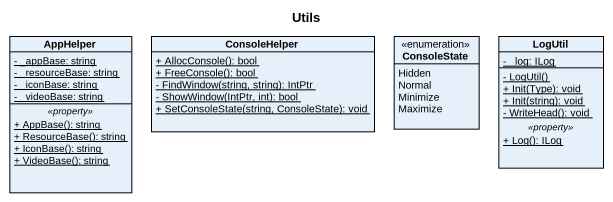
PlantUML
@startuml
title Utils
hide circle
hide empty members
skinparam classAttributeIconSize 0
class AppHelper {
  {static} - _appBase: string
  {static} - _resourceBase: string
  {static} - _iconBase: string
  {static} - _videoBase: string
  .. <<property>> ..
  {static} + AppBase(): string
  {static} + ResourceBase(): string
  {static} + IconBase(): string
  {static} + VideoBase(): string
}
class ConsoleHelper {
  {static} + AllocConsole(): bool
  {static} + FreeConsole(): bool
  {static} - FindWindow(string, string): IntPtr
  {static} - ShowWindow(IntPtr, int): bool
  {static} + SetConsoleState(string, ConsoleState): void
}
enum ConsoleState {
  Hidden
  Normal
  Minimize
  Maximize
}
class LogUtil {
  {static} - _log: ILog
  --
  {static} - LogUtil()
  {static} + Init(Type): void
  {static} + Init(string): void
  {static} - WriteHead(): void
  .. <<property>> ..
  {static} + Log(): ILog
}
@enduml
